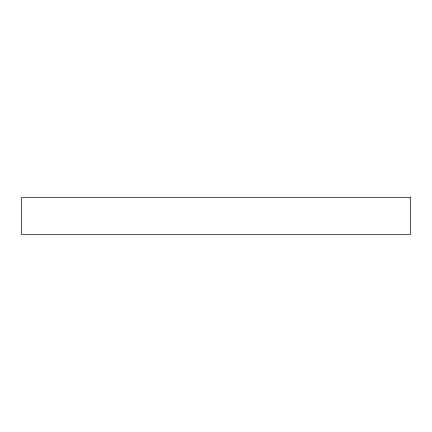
<?xml version="1.0" encoding="UTF-8"?>
<svg xmlns="http://www.w3.org/2000/svg" width="432" height="432" viewBox="0 0 432 432"><rect width="100%" height="100%" fill="white"/><g stroke="black" fill="none" stroke-linecap="round" stroke-linejoin="round"><path stroke-width="0.65" d="M410.4 197.321L21.6 197.321L21.6 234.679L410.4 234.679L410.4 197.321"/></g></svg>
